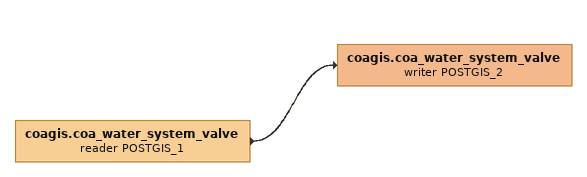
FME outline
coagis.coa_water_system_valve (reader POSTGIS_1)
    -> coagis.coa_water_system_valve (writer POSTGIS_2)
coagis.coa_water_system_valve (writer POSTGIS_2)
